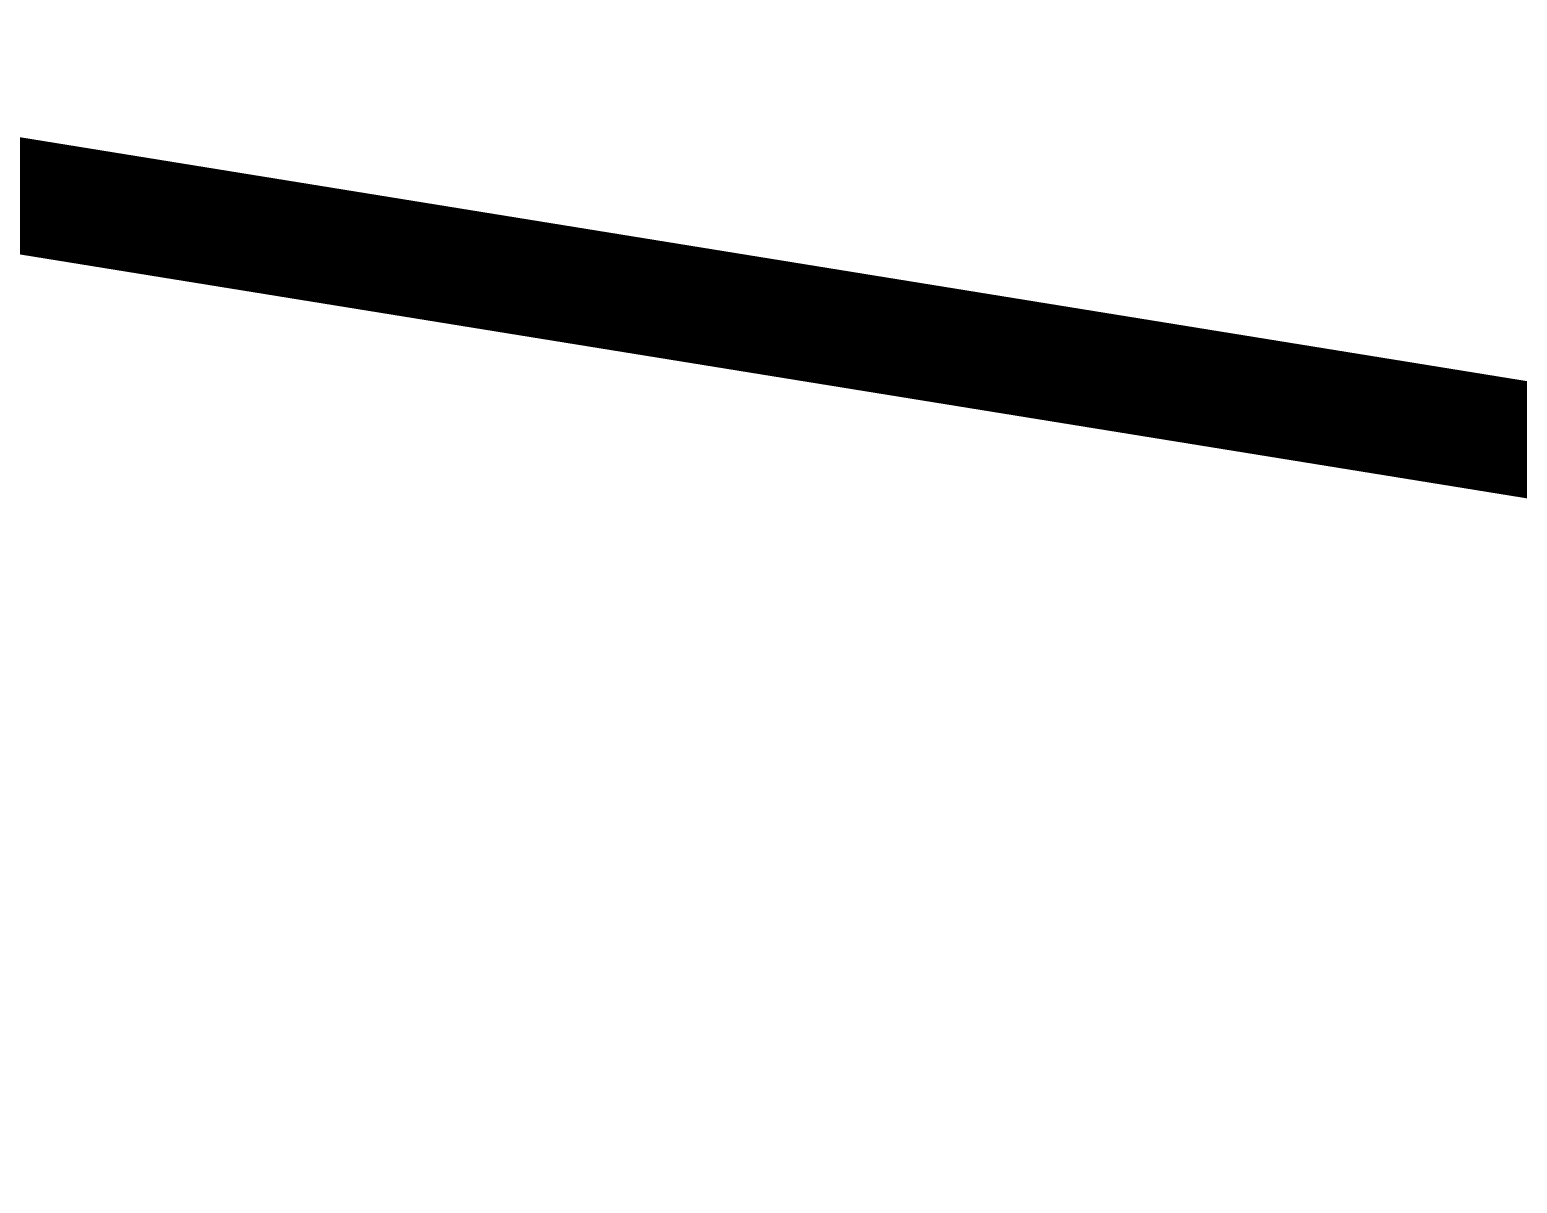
# Model space of a CAD drawing. Header units: metres. Extents: x 629572 to 645168, y 4785785 to 4790166.
# Drawn here: x 635118.166 to 635122.022, y 4788145.713 to 4788148.704 of the extents above; entities that cross this region are included whole.
import ezdxf
from ezdxf import colors
from ezdxf.entities.mleader import LeaderData, LeaderLine
from ezdxf.math import Vec2, Vec3

# ---------------------------------------------------------------- set-up
doc = ezdxf.new("R2010")
doc.units = ezdxf.units.M
doc.linetypes.add('Сплошная', pattern=[0])
doc.layers.add('Дорожные полосы', color=7, linetype='CONTINUOUS')
doc.layers.add('подпись съездов', color=7, linetype='CONTINUOUS')
doc.styles.add('ISOCPEUR', font='isocpeui.ttf')

msp = doc.modelspace()

# ---------------------------------------------------------------- leaders
at = {"layer": 'подпись съездов'}
ml = msp.add_multileader_mtext('Standard', dxfattribs=at)
ml.set_content('Примыкание^JПК51+38,39', color=256, style='ISOCPEUR')
ml.set_leader_properties()
ml.build(insert=Vec2(0, 0))
ml.multileader.update_dxf_attribs({"text_right_attachment_type": 6, "dogleg_length": 0.36, "arrow_head_size": 0})
ctx = ml.context
ctx.base_point, ctx.char_height, ctx.arrow_head_size, ctx.plane_origin, ctx.plane_x_axis, ctx.plane_y_axis = Vec3(635109.7126, 4788156.7997), 2.53, 0, Vec3(635140.8745, 4788139.2082), Vec3(0.984808, -0.173648), Vec3(0.173648, 0.984808)
ctx.right_attachment, ctx.text_align_type = 6, 2
notes = []
notes.append((ctx, [(1, (1, 1, 0), (635132.5975, 4788151.2231), (-0.984808, 0.173648), 0.36, [(0, [(635141.0981, 4788139.2558)], 0, [])])]))
ctx.mtext.insert, ctx.mtext.text_direction, ctx.mtext.rotation, ctx.mtext.alignment, ctx.mtext.flow_direction = Vec3(635130.8005, 4788154.6228), Vec3(0.984808, -0.173648), 6.108652, 3, 5
ctx.mtext.has_bg_fill, ctx.mtext.bg_color, ctx.mtext.bg_scale_factor, ctx.mtext.bg_transparency, ctx.mtext.use_window_bg_color = 1, -1027028792, 1.5, 0, 1
for ctx, leaders in notes:
    for number, flags, end, landing, length, lines in leaders:
        leader = LeaderData()
        leader.index, (leader.has_last_leader_line, leader.has_dogleg_vector, leader.attachment_direction) = number, flags
        leader.last_leader_point, leader.dogleg_vector, leader.dogleg_length = Vec3(end), Vec3(landing), length
        for number, points, colour, breaks in lines:
            line = LeaderLine()
            line.index, line.vertices, line.color, line.breaks = number, Vec3.list(points), colors.encode_raw_color(colour), breaks
            leader.lines.append(line)
        ctx.leaders.append(leader)

# ---------------------------------------------------------------- next in the draw order: linework, layer by layer
at = {"layer": 'Дорожные полосы', "color": 5, "linetype": 'Сплошная', "lineweight": 0, "true_color": 0x0000ff, "const_width": 0.3, "elevation": 0.005, "flags": 128}
msp.add_lwpolyline([(636201.6235, 4787972.101, 0.004851), (636062.0333, 4787995.9033), (635780.0574, 4788041.1742), (635775.4681, 4788041.8898), (635775.4661, 4788041.8901), (635775.4641, 4788041.8904, -0.00032), (635724.9524, 4788049.8), (635724.9505, 4788049.8003), (635724.9485, 4788049.8007), (635681.2707, 4788056.6688), (635651.6394, 4788061.4649), (635552.9961, 4788077.8872), (635081.1119, 4788154.2665)], format="xyb", dxfattribs=at)

doc.saveas('drawing.dxf')
